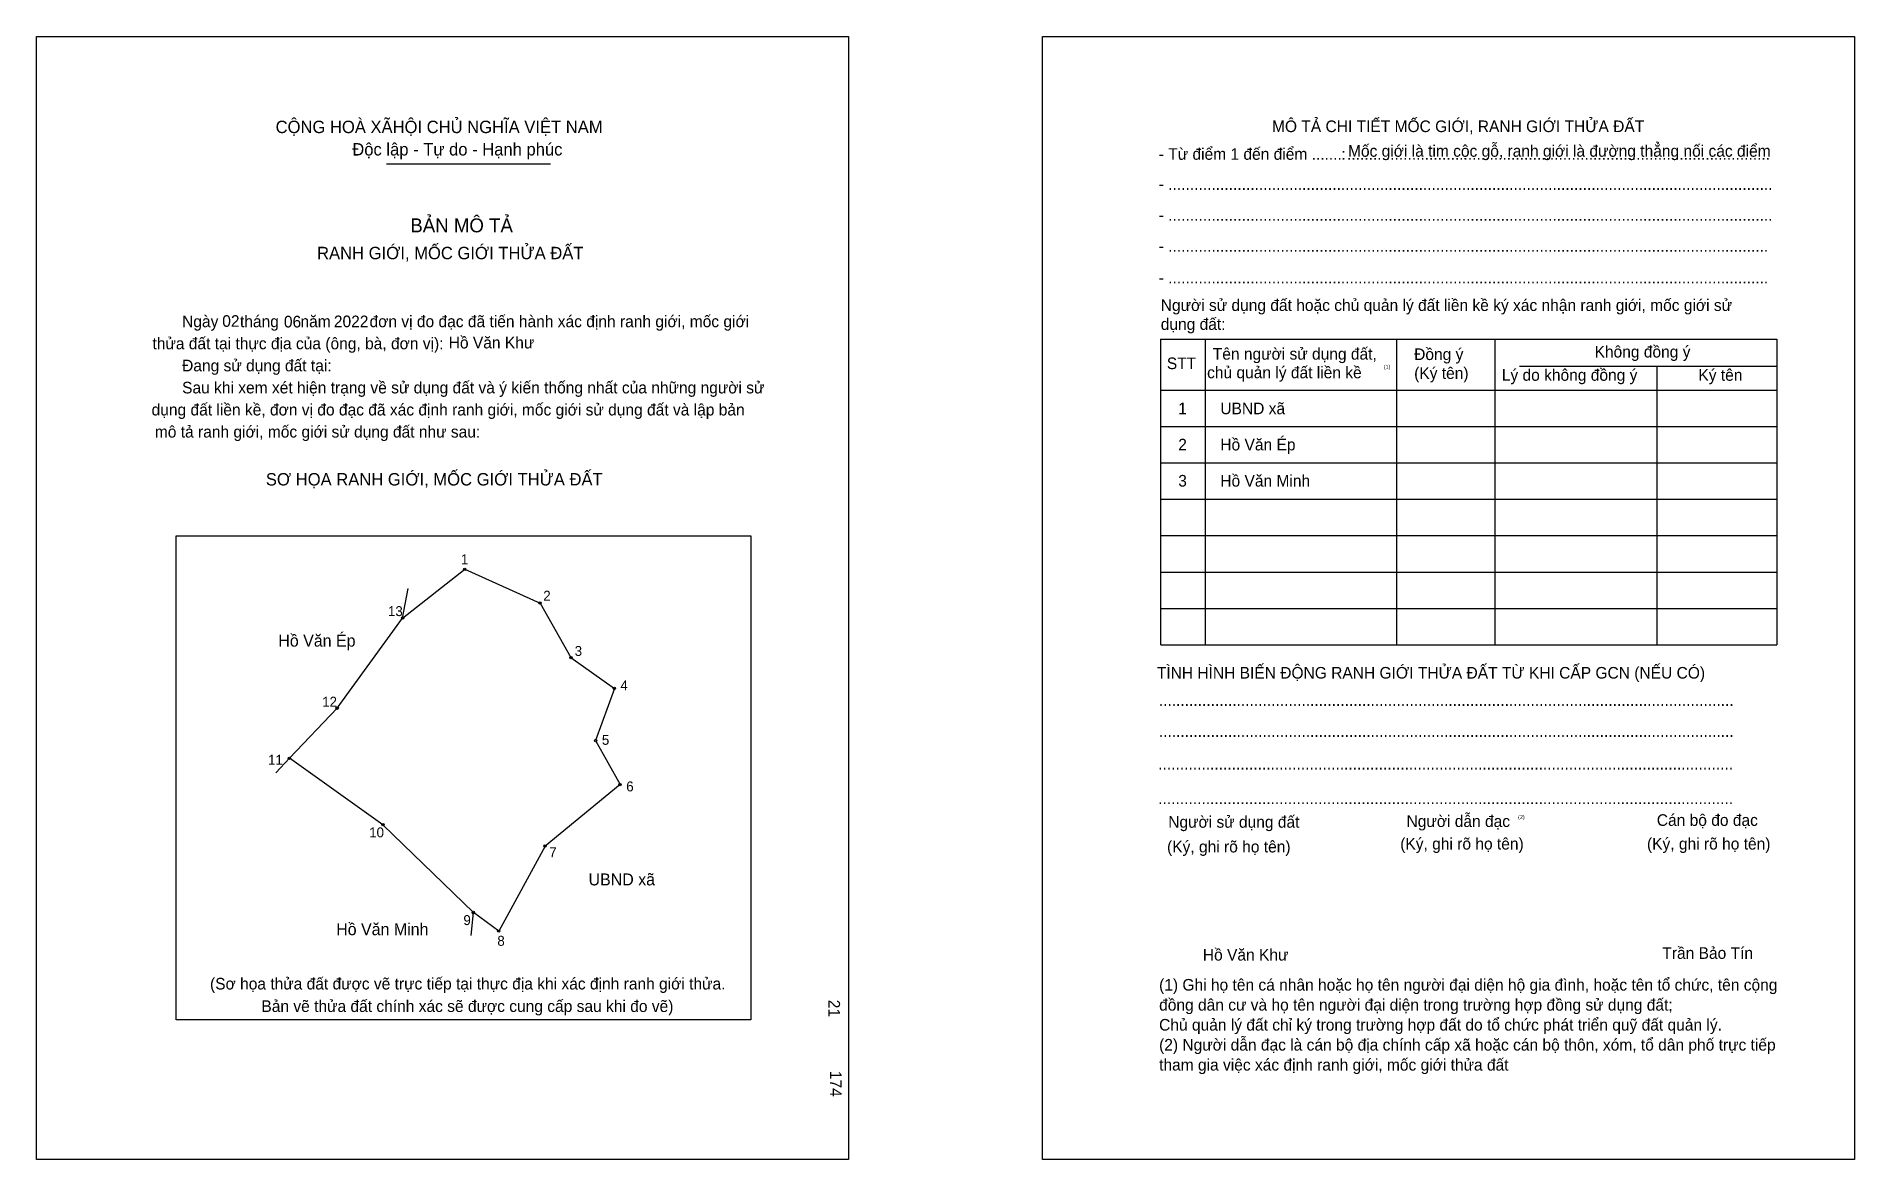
# Model space of a CAD drawing. Extents: x 547306 to 548058, y 1825437 to 1825902.
import ezdxf

# ---------------------------------------------------------------- set-up
doc = ezdxf.new("R2010")
doc.units = 0
for name, color, linetype in [('bmtKhungInTrang1', 7, 'Continuous'), ('bmtKhungInTrang2', 7, 'Continuous'), ('bmtNoiDung', 7, 'Continuous'), ('bmtTemplate', 7, 'Continuous'), ('CanhThua', 7, 'Continuous'), ('MocDinhThua', 7, 'Continuous'), ('RauThua', 7, 'Continuous'), ('SoHieuDinhThua', 7, 'Continuous'), ('TenChuLanCan', 7, 'Continuous')]:
    doc.layers.add(name, color=color, linetype=linetype)

msp = doc.modelspace()

# ---------------------------------------------------------------- linework, layer by layer
at = {"layer": 'bmtKhungInTrang1'}
msp.add_lwpolyline([(547305.73, 1825902.08), (547641.8, 1825902.08), (547641.8, 1825437.26), (547305.73, 1825437.26)], close=True, dxfattribs=at)
at = {"layer": 'bmtKhungInTrang2'}
msp.add_lwpolyline([(547721.94, 1825902.08), (548058.01, 1825902.08), (548058.01, 1825437.26), (547721.94, 1825437.26)], close=True, dxfattribs=at)
at = {"layer": 'bmtTemplate'}
for p, q in [((547450.55, 1825849.4), (547518.51, 1825849.4)), ((547789.36, 1825776.71), (547789.36, 1825650.35)), ((547868.42, 1825776.71), (547868.42, 1825650.35)), ((547909.09, 1825776.86), (547909.09, 1825650.35)), ((548025.83, 1825776.71), (548025.83, 1825650.35)), ((547919.4, 1825765.58), (548025.83, 1825765.58)), ((547770.93, 1825755.65), (548025.83, 1825755.65)), ((547770.93, 1825740.61), (548025.83, 1825740.61)), ((547770.93, 1825725.56), (548025.83, 1825725.56)), ((547770.93, 1825710.52), (548025.83, 1825710.52)), ((547770.93, 1825695.48), (548025.83, 1825695.48)), ((547770.93, 1825680.43), (548025.83, 1825680.43)), ((547770.93, 1825665.39), (548025.83, 1825665.39)), ((547770.93, 1825650.35), (548025.83, 1825650.35))]:
    msp.add_line(p, q, dxfattribs=at)
for points in [[(547770.76, 1825776.71), (548025.83, 1825776.71)], [(547770.76, 1825776.71), (547770.76, 1825650.35)], [(547976.22, 1825765.43), (547976.22, 1825650.35)]]:
    msp.add_lwpolyline(points, dxfattribs=at)
msp.add_lwpolyline([(547363.55, 1825495.15), (547363.55, 1825695.46), (547601.34, 1825695.46), (547601.34, 1825495.15)], close=True, dxfattribs=at)
at = {"layer": 'CanhThua'}
for p, q in [((547457.23, 1825661.38), (547482.95, 1825681.59)), ((547482.95, 1825681.59), (547514.14, 1825667.56)), ((547430.18, 1825624.09), (547457.23, 1825661.38)), ((547514.14, 1825667.56), (547526.87, 1825645)), ((547526.87, 1825645), (547544.91, 1825632.27)), ((547544.91, 1825632.27), (547537.08, 1825610.65)), ((547410.42, 1825603.33), (547430.18, 1825624.09)), ((547537.08, 1825610.65), (547547.21, 1825592.47)), ((547449.12, 1825575.84), (547410.42, 1825603.33)), ((547547.21, 1825592.47), (547516.2, 1825567.02)), ((547486.54, 1825539.53), (547449.12, 1825575.84)), ((547516.2, 1825567.02), (547497.02, 1825531.83)), ((547497.02, 1825531.83), (547486.54, 1825539.53))]:
    msp.add_line(p, q, dxfattribs=at)
at = {"layer": 'MocDinhThua'}
for centre in [(547482.95, 1825681.59), (547514.14, 1825667.56), (547457.23, 1825661.38), (547526.87, 1825645), (547544.91, 1825632.27), (547430.18, 1825624.09), (547537.08, 1825610.65), (547410.42, 1825603.33), (547547.21, 1825592.47), (547449.12, 1825575.84), (547516.2, 1825567.02), (547486.54, 1825539.53), (547497.02, 1825531.83)]:
    msp.add_circle(centre, 0.494, dxfattribs=at)
at = {"layer": 'RauThua'}
for p, q in [((547457.23, 1825661.38), (547459.52, 1825673.65)), ((547404.76, 1825597.39), (547410.42, 1825603.33)), ((547485.63, 1825529.99), (547486.54, 1825539.53))]:
    msp.add_line(p, q, dxfattribs=at)

# ---------------------------------------------------------------- texts
at = {"layer": 'bmtNoiDung'}
for s, height, p in [('02', 4.809, (547382.64, 1825781.89)), ('06', 4.809, (547408.14, 1825781.62)), ('2022', 4.809, (547428.82, 1825781.73)), ('Hồ Văn Khư', 4.809, (547476.33, 1825772.95)), ('1', 4.81, (547778.16, 1825745.72)), ('UBND xã ', 4.809, (547795.57, 1825745.72)), ('2', 4.81, (547778.16, 1825730.75)), ('Hồ Văn Ép ', 4.809, (547795.57, 1825730.75)), ('3', 4.81, (547778.16, 1825715.78)), ('Hồ Văn Minh ', 4.8085, (547795.57, 1825715.78)), ('Hồ Văn Khư', 4.809, (547788.34, 1825519.64))]:
    msp.add_text(s, height=height, dxfattribs=at).set_placement(p)
for s, p in [('21', (547633.43, 1825503.42)), ('174', (547634.11, 1825474))]:
    msp.add_text(s, height=4.809, rotation=270, dxfattribs=at).set_placement(p)
at = {"layer": 'bmtTemplate'}
for s, height, p in [('CỘNG HOÀ XÃHỘI CHỦ NGHĨA VIỆT NAM', 5.1291, (547404.72, 1825862.05)), ('MÔ TẢ CHI TIẾT MỐC GIỚI, RANH GIỚI THỬA ĐẤT', 4.8067, (547816.96, 1825862.46)), ('Độc lập - Tự do - Hạnh phúc', 5.1291, (547436.44, 1825852.78)), ('- Từ điểm 1 đến điểm .......', 4.8067, (547770.11, 1825851)), ('Mốc giới là tim cộc gỗ, ranh giới là đường thẳng nối các điểm', 4.8067, (547848.4, 1825852.27)), (':', 4.81, (547845.63, 1825851)), ('..................................................................................................', 4.8067, (547848, 1825851)), ('- ............................................................................................................................................', 4.80668, (547770.11, 1825838.54)), ('BẢN MÔ TẢ', 5.77, (547460.45, 1825820.99)), ('- ............................................................................................................................................', 4.80668, (547770.11, 1825825.75)), ('RANH GIỚI, MỐC GIỚI THỬA ĐẤT', 5.1291, (547421.87, 1825809.86)), ('- ...........................................................................................................................................', 4.80668, (547770.11, 1825812.97)), ('- ...........................................................................................................................................', 4.80668, (547770.11, 1825799.88)), ('Người sử dụng đất hoặc chủ quản lý đất liền kề ký xác nhận ranh giới, mốc giới sử', 4.8067, (547770.93, 1825788.45)), ('Ngày     tháng     năm         đơn vị đo đạc đã tiến hành xác định ranh giới, mốc giới ', 4.8085, (547366.03, 1825781.73)), ('dụng đất:', 4.807, (547770.93, 1825780.62)), ('thửa đất tại thực địa của (ông, bà, đơn vị):', 4.8085, (547353.77, 1825772.6)), ('Tên người sử dụng đất,', 4.8067, (547792.46, 1825768.29)), ('Đồng ý', 4.807, (547875.77, 1825768.14)), ('Không đồng ý', 4.8067, (547950.41, 1825769.19)), ('Đang sử dụng đất tại:', 4.8085, (547366.03, 1825763.46)), ('STT', 4.807, (547773.44, 1825764.38)), ('chủ quản lý đất liền kề', 4.8067, (547790.1, 1825760.6)), ('(1)', 1.603, (547863.21, 1825764.55)), ('Sau khi xem xét hiện trạng về sử dụng đất và ý kiến thống nhất của những người sử ', 4.8085, (547366.03, 1825754.33)), ('(Ký tên)', 4.807, (547875.77, 1825760.32)), ('Lý do không đồng ý', 4.8067, (547912.03, 1825759.56)), ('Ký tên', 4.807, (547993.37, 1825759.56)), ('dụng đất liền kề, đơn vị đo đạc đã xác định ranh giới, mốc giới sử dụng đất và lập bản', 4.8085, (547353.41, 1825745.2)), ('mô tả ranh giới, mốc giới sử dụng đất như sau:', 4.8085, (547354.74, 1825736.07)), ('SƠ HỌA RANH GIỚI, MỐC GIỚI THỬA ĐẤT', 5.1291, (547400.68, 1825716.23)), ('TÌNH HÌNH BIẾN ĐỘNG RANH GIỚI THỬA ĐẤT TỪ KHI CẤP GCN (NẾU CÓ)', 4.8067, (547769.3, 1825636.32)), ('.....................................................................................................................................', 4.81389, (547770.11, 1825625.01)), ('.....................................................................................................................................', 4.81389, (547770.11, 1825612.22)), ('.....................................................................................................................................', 4.81389, (547769.87, 1825598.68)), ('.....................................................................................................................................', 4.81389, (547769.87, 1825584.39)), ('Người sử dụng đất', 4.8067, (547774.03, 1825574.61)), ('Người dẫn đạc', 4.8067, (547872.62, 1825574.91)), ('(2)', 1.603, (547918.78, 1825578.23)), ('Cán bộ đo đạc', 4.8067, (547976.17, 1825575.37)), ('(Ký, ghi rõ họ tên)', 4.8067, (547870.01, 1825565.59)), ('(Ký, ghi rõ họ tên)', 4.8067, (547972.09, 1825565.59)), ('(Ký, ghi rõ họ tên)', 4.8067, (547773.54, 1825564.38)), ('Trần Bảo Tín', 4.8067, (547978.46, 1825520.35)), ('(Sơ họa thửa đất được vẽ trực tiếp tại thực địa khi xác định ranh giới thửa.', 4.8085, (547377.58, 1825507.67)), ('(1) Ghi họ tên cá nhân hoặc họ tên người đại diện hộ gia đình, hoặc tên tổ chức, tên cộng', 4.8067, (547770.25, 1825507.21)), ('Bản vẽ thửa đất chính xác sẽ được cung cấp sau khi đo vẽ)', 4.8085, (547398.84, 1825498.37)), ('đồng dân cư và họ tên người đại diện trong trường hợp đồng sử dụng đất;', 4.8067, (547770.25, 1825498.93)), ('Chủ quản lý đất chỉ ký trong trường hợp đất do tổ chức phát triển quỹ đất quản lý.', 4.8067, (547770.25, 1825490.66)), ('(2) Người dẫn đạc là cán bộ địa chính cấp xã hoặc cán bộ thôn, xóm, tổ dân phố trực tiếp', 4.8067, (547770.25, 1825482.39)), ('tham gia việc xác định ranh giới, mốc giới thửa đất', 4.8067, (547770.25, 1825474.11))]:
    msp.add_text(s, height=height, dxfattribs=at).set_placement(p)
at = {"layer": 'SoHieuDinhThua'}
for s, height, p in [('1', 4.12, (547481.38, 1825683.61)), ('2', 4.12, (547515.46, 1825668.54)), ('13', 4.116, (547451.2, 1825662.18)), ('3', 4.12, (547528.46, 1825645.7)), ('4', 4.12, (547547.37, 1825631.44)), ('12', 4.116, (547423.98, 1825624.67)), ('5', 4.12, (547539.7, 1825608.92)), ('11', 4.116, (547401.6, 1825600.68)), ('6', 4.12, (547549.79, 1825589.64)), ('10', 4.116, (547443.43, 1825570.62)), ('7', 4.12, (547517.9, 1825562.34)), ('9', 4.12, (547482.41, 1825534.33)), ('8', 4.12, (547496.45, 1825525.76))]:
    msp.add_text(s, height=height, dxfattribs=at).set_placement(p)
at = {"layer": 'TenChuLanCan'}
for s, height, p in [('Hồ Văn Ép', 4.939, (547405.84, 1825649.56)), ('UBND xã', 4.939, (547534.18, 1825550.74)), ('Hồ Văn Minh', 4.9387, (547429.78, 1825530.14))]:
    msp.add_text(s, height=height, dxfattribs=at).set_placement(p)

doc.saveas('drawing.dxf')
